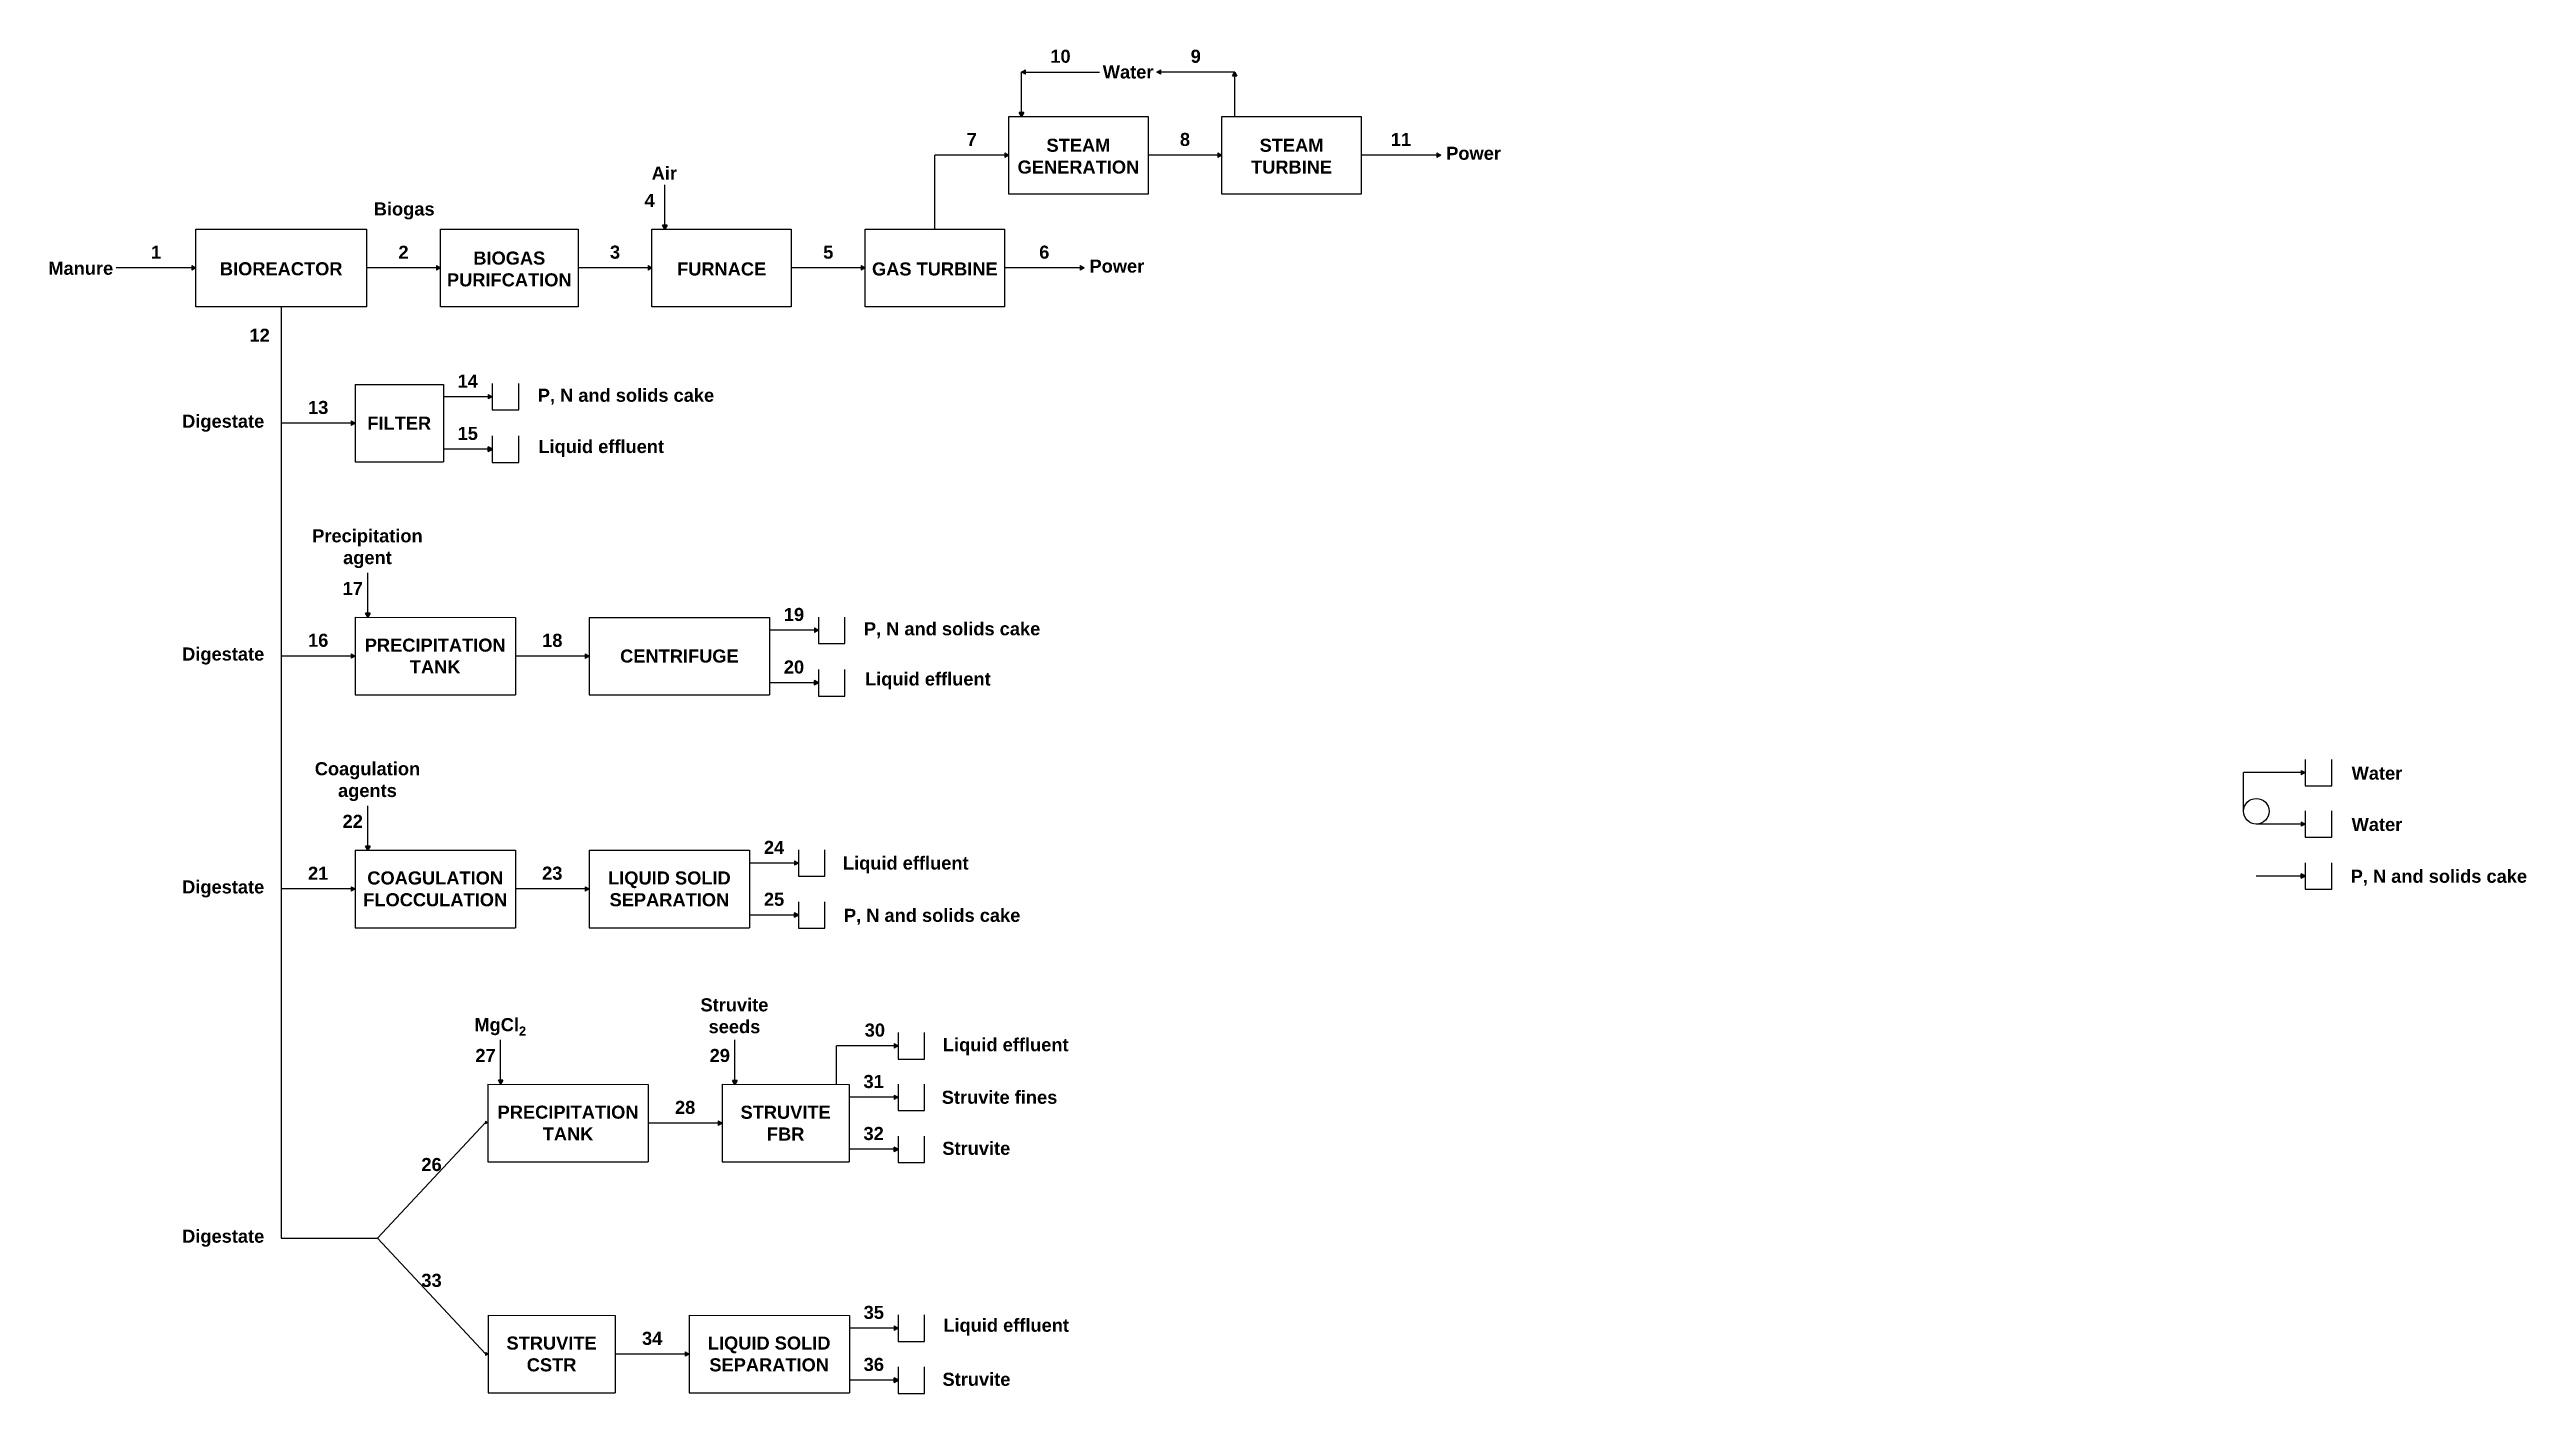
# Model space of a CAD drawing. Header units: millimetres. Extents: x -4463 to 23987, y -9864 to 5565.
import ezdxf

# ---------------------------------------------------------------- set-up
doc = ezdxf.new("R2010")
doc.units = ezdxf.units.MM
doc.layers.add('diagrama', color=7, linetype='Continuous')
doc.styles.get("Standard").update_dxf_attribs({"font": 'arial.ttf'})

# ---------------------------------------------------------------- blocks, each defined once
blk = doc.blocks.new('Flecha derecha')
h = blk.add_hatch(color=256)
h.dxf.hatch_style = 1
h.paths.add_polyline_path([(0, 0), (-4.4, -2.5), (-4.4, 2.5)])
for p, q in [((-4.4, 2.5), (-4.4, -2.5)), ((-4.4, 2.5), (0, 0)), ((0, 0), (-4.4, -2.5))]:
    blk.add_line(p, q)

msp = doc.modelspace()

# ---------------------------------------------------------------- linework, layer by layer
for p, q in [((-953, 1721), (61, 1721)), ((-953, 1721), (-953, 830)), ((61, 1721), (61, 830)), ((622, 1731), (622, 1427)), ((926, 1427), (926, 1731)), ((622, 1427), (926, 1427)), ((622, 1129), (622, 825)), ((926, 825), (926, 1129)), ((-953, 830), (61, 830)), ((622, 825), (926, 825)), ((-953, -953), (888, -954)), ((-953, -953), (-953, -1844)), ((888, -954), (888, -1844)), ((1737, -954), (3807, -955)), ((1737, -954), (1737, -1844)), ((3807, -955), (3807, -1845)), ((4369, -950), (4369, -1254)), ((4673, -1254), (4673, -950)), ((4369, -1254), (4673, -1254)), ((4369, -1552), (4369, -1857)), ((4673, -1857), (4673, -1552)), ((-953, -1844), (888, -1844)), ((1737, -1844), (3807, -1844)), ((4369, -1857), (4673, -1857)), ((21445, -2585), (21445, -2889)), ((21750, -2889), (21750, -2585)), ((21445, -2889), (21750, -2889)), ((21445, -3175), (21445, -3479)), ((21750, -3479), (21750, -3175)), ((-953, -3626), (888, -3627)), ((-953, -3626), (-953, -4517)), ((888, -3627), (888, -4517)), ((1737, -3627), (3578, -3628)), ((1737, -3627), (1737, -4518)), ((3578, -3628), (3578, -4518)), ((4139, -3623), (4139, -3927)), ((4443, -3927), (4443, -3623)), ((21445, -3479), (21750, -3479)), ((4139, -3927), (4443, -3927)), ((21445, -3772), (21445, -4076)), ((21750, -4076), (21750, -3772)), ((4139, -4220), (4139, -4524)), ((4443, -4524), (4443, -4220)), ((21445, -4076), (21750, -4076)), ((-953, -4517), (888, -4517)), ((1737, -4518), (3578, -4518)), ((4139, -4524), (4443, -4524)), ((5284, -5722), (5284, -6026)), ((5588, -6026), (5588, -5722)), ((5284, -6026), (5588, -6026)), ((572, -6314), (2413, -6316)), ((572, -6314), (572, -7205)), ((2413, -6316), (2413, -7205)), ((3262, -6315), (4722, -6317)), ((3262, -6315), (3262, -7206)), ((4722, -6317), (4722, -7207)), ((5284, -6312), (5284, -6616)), ((5588, -6616), (5588, -6312)), ((5284, -6616), (5588, -6616)), ((5284, -6909), (5284, -7213)), ((5588, -7213), (5588, -6909)), ((572, -7205), (2413, -7205)), ((3262, -7206), (4722, -7207)), ((5284, -7213), (5588, -7213)), ((574, -8966), (2034, -8968)), ((574, -8966), (574, -9857)), ((2034, -8968), (2034, -9857)), ((2883, -8967), (4724, -8968)), ((2883, -8967), (2883, -9858)), ((4724, -8968), (4724, -9858)), ((5285, -8963), (5285, -9267)), ((5589, -9267), (5589, -8963)), ((5285, -9267), (5589, -9267)), ((5285, -9560), (5285, -9864)), ((5589, -9864), (5589, -9560)), ((574, -9857), (2034, -9858)), ((2883, -9858), (4724, -9858)), ((5285, -9864), (5589, -9864))]:
    msp.add_line(p, q)
at = {"layer": 'diagrama'}
for p, q in [((6701, 4797), (6701, 5307)), ((6701, 5307), (7597, 5307)), ((9150, 5307), (8255, 5307)), ((9150, 4797), (9150, 5307)), ((6554, 4352), (5706, 4352)), ((5706, 3503), (5706, 4352)), ((9003, 4352), (8155, 4352)), ((11517, 4352), (10603, 4352)), ((2604, 3503), (2604, 4012)), ((-2782, 3058), (-3696, 3058)), ((27, 3058), (-821, 3058)), ((2457, 3058), (1609, 3058)), ((4906, 3058), (4057, 3058)), ((7420, 3058), (6506, 3058)), ((-1802, 2612), (-1802, -8082)), ((622, 1579), (61, 1579)), ((-953, 1275), (-1802, 1275)), ((622, 977), (61, 977)), ((-806, -953), (-806, -443)), ((4369, -1102), (3807, -1102)), ((-953, -1398), (-1802, -1398)), ((1737, -1399), (888, -1399)), ((4369, -1704), (3807, -1704)), ((21445, -2737), (20737, -2737)), ((20737, -3180), (20737, -2737)), ((-806, -3626), (-806, -3117)), ((21445, -3327), (20884, -3327)), ((4139, -3775), (3578, -3775)), ((21445, -3924), (20884, -3924)), ((-953, -4072), (-1802, -4072)), ((1737, -4072), (888, -4072)), ((4139, -4372), (3578, -4372)), ((719, -6314), (719, -5805)), ((3409, -6316), (3409, -5806)), ((5284, -5874), (4575, -5874)), ((4575, -6317), (4575, -5874)), ((5284, -6464), (4722, -6464)), ((-696, -8082), (546, -6752)), ((3262, -6761), (2413, -6761)), ((5284, -7061), (4722, -7061)), ((-1802, -8082), (-696, -8082)), ((-696, -8082), (546, -9411)), ((5285, -9115), (4724, -9115)), ((2883, -9412), (2034, -9412)), ((5285, -9712), (4724, -9712))]:
    msp.add_line(p, q, dxfattribs=at)
for points in [[(6554, 4797), (8155, 4797), (8155, 3906), (6554, 3906)], [(9003, 4797), (10603, 4797), (10603, 3906), (9003, 3906)], [(-2782, 3503), (-821, 3503), (-821, 2612), (-2782, 2612)], [(27, 3503), (1609, 3503), (1609, 2612), (27, 2612)], [(2457, 3503), (4057, 3503), (4057, 2612), (2457, 2612)], [(4906, 3503), (6506, 3503), (6506, 2612), (4906, 2612)]]:
    msp.add_lwpolyline(points, close=True, dxfattribs=at)
msp.add_circle((20884, -3180), 147, dxfattribs=at)

# ---------------------------------------------------------------- block references
at = {"yscale": 10.34525813271102, "zscale": 10.34525813271102}
for p, xscale, rotation in [((6701, 5307), 10.34525813271102, 180), ((8255, 5307), 10.34525813271102, 180), ((9150, 5307), 10.34525813271102, 89.99999999999999), ((6701, 4797), 10.34525813271102, 270), ((2604, 3503), 10.34525813271102, 270), ((622, 977), -10.34525813271102, 180), ((-806, -953), 10.34525813271102, 270), ((4369, -1704), -10.34525813271102, 180), ((-806, -3626), 10.34525813271102, 270), ((21445, -3924), -10.34525813271102, 180), ((4139, -4372), -10.34525813271102, 180), ((719, -6314), 10.34525813271102, 270), ((3409, -6316), 10.34525813271102, 270), ((5284, -7061), -10.34525813271102, 180), ((5285, -9712), -10.34525813271102, 180)]:
    msp.add_blockref('Flecha derecha', p, dxfattribs=dict(at, xscale=xscale, rotation=rotation))
for p, xscale, yscale, zscale in [((6554, 4352), 10.34525813271102, 10.34525813271102, 10.34525813271102), ((9003, 4352), 10.34525813271102, 10.34525813271102, 10.34525813271102), ((11517, 4352), 10.34525813271102, 10.34525813271102, 10.34525813271102), ((-2782, 3058), 10.34525813271102, 10.34525813271102, 10.34525813271102), ((27, 3058), 10.34525813271102, 10.34525813271102, 10.34525813271102), ((2457, 3058), 10.34525813271102, 10.34525813271102, 10.34525813271102), ((4906, 3058), 10.34525813271102, 10.34525813271102, 10.34525813271102), ((7420, 3058), 10.34525813271102, 10.34525813271102, 10.34525813271102), ((622, 1579), 10.34525813271102, 10.34525813271102, 10.34525813271102), ((-953, 1275), 10.34525813271102, 10.34525813271102, 10.34525813271102), ((4369, -1102), 10.34525813271102, 10.34525813271102, 10.34525813271102), ((-953, -1398), 10.34525813271102, 10.34525813271102, 10.34525813271102), ((1737, -1399), 10.34525813271102, 10.34525813271102, 10.34525813271102), ((21445, -2737), 10.34525813271102, 10.34525813271102, 10.34525813271102), ((21445, -3327), 10.34525813271102, 10.34525813271102, 10.34525813271102), ((4139, -3775), 10.34525813271102, 10.34525813271102, 10.34525813271102), ((-953, -4072), 10.34525813271102, 10.34525813271102, 10.34525813271102), ((1737, -4072), 10.34525813271102, 10.34525813271102, 10.34525813271102), ((5284, -5874), 10.34525813271102, 10.34525813271102, 10.34525813271102), ((5284, -6464), 10.34525813271102, 10.34525813271102, 10.34525813271102), ((572, -6752), 6.03335454299707, 6.03335454299707, 6.03335454299707), ((3262, -6761), 10.34525813271102, 10.34525813271102, 10.34525813271102), ((5285, -9115), 10.34525813271102, 10.34525813271102, 10.34525813271102), ((2883, -9412), 10.34525813271102, 10.34525813271102, 10.34525813271102), ((574, -9411), 6.517512623607944, 6.517512623607944, 6.517512623607944), ((574, -9411), 6.03335454299707, 6.03335454299707, 6.03335454299707)]:
    msp.add_blockref('Flecha derecha', p, dxfattribs=dict(xscale=xscale, yscale=yscale, zscale=zscale))

# ---------------------------------------------------------------- texts
at = {"attachment_point": 5}
for s, width, heights, insert, char_height in [('{\\fArial|b1|i0|c0|p34;10}', 1471.65, [250], (7149, 5487), 150), ('{\\fArial|b1|i0|c0|p34;9}', 1471.65, [250], (8703, 5487), 150), ('{\\fArial|b1|i0|c0|p34;Water}', 2625.74, [450], (7926, 5307), 150), ('{\\fArial|b1|i0|c0|p34;7}', 1471.65, [250], (6130, 4532), 150), ('{\\fArial|b1|i0|c0|p34;8}', 1471.65, [250], (8579, 4532), 150), ('{\\fArial|b1|i0|c0|p34;11}', 1471.65, [250], (11060, 4532), 150), ('{\\fArial|b1|i0|c0|p34;\\H3x;STEAM GENERATION}', 1600.02, [891], (7355, 4340), 50), ('{\\fArial|b1|i0|c0|p34;\\H3x;STEAM TURBINE}', 1600.02, [891], (9803, 4340), 50), ('{\\fArial|b1|i0|c0|p34;Power}', 1471.65, [250], (11894, 4373), 150), ('{\\fArial|b1|i0|c0|p34;Air}', 2625.74, [450], (2599, 4146), 150), ('{\\fArial|b1|i0|c0|p34;Biogas}', 1471.65, [250], (-389, 3712), 150), ('{\\fArial|b1|i0|c0|p34;4}', 1471.65, [250], (2430, 3833), 150), ('{\\fArial|b1|i0|c0|p34;1}', 1471.65, [250], (-3239, 3238), 150), ('{\\fArial|b1|i0|c0|p34;2}', 1471.65, [250], (-397, 3238), 150), ('{\\fArial|b1|i0|c0|p34;\\H3x;BIOGAS PURIFCATION}', 1581.46, [891], (818, 3045), 50), ('{\\fArial|b1|i0|c0|p34;3}', 1471.65, [250], (2033, 3238), 150), ('{\\fArial|b1|i0|c0|p34;5}', 1471.65, [250], (4482, 3238), 150), ('{\\fArial|b1|i0|c0|p34;6}', 1471.65, [250], (6963, 3238), 150), ('{\\fArial|b1|i0|c0|p34;Power}', 1471.65, [250], (7797, 3078), 150), ('{\\fArial|b1|i0|c0|p34;Manure}', 1471.65, [250], (-4104, 3053), 150), ('{\\fArial|b1|i0|c0|p34;\\H3x;BIOREACTOR}', 1960.5, [891], (-1802, 3047), 50), ('{\\fArial|b1|i0|c0|p34;\\H3x;FURNACE}', 1600.02, [891], (3257, 3045), 50), ('{\\fArial|b1|i0|c0|p34;\\H3x;GAS TURBINE}', 1600.02, [891], (5706, 3045), 50), ('{\\fArial|b1|i0|c0|p34;12}', 1471.65, [250], (-2049, 2285), 150), ('{\\fArial|b1|i0|c0|p34;14}', 1471.65, [250], (341, 1759), 150), ('{\\fArial|b1|i0|c0|p34;13}', 1471.65, [250], (-1377, 1455), 150), ('{\\fArial|b1|i0|c0|p34;P, N and solids cake}', 2625.74, [450], (2158, 1579), 150), ('{\\fArial|b1|i0|c0|p34;Digestate}', 850, [250], (-2468, 1275), 150), ('{\\fArial|b1|i0|c0|p34;FILTER}', 850, [891], (-446, 1275), 150), ('{\\fArial|b1|i0|c0|p34;15}', 1471.65, [250], (341, 1157), 150), ('{\\fArial|b1|i0|c0|p34;Liquid effluent}', 2191.66, [276], (1874, 985), 150), ('{\\fArial|b1|i0|c0|p34;Precipitation \\Pagent}', 2625.74, [450], (-811, -166), 150), ('{\\fArial|b1|i0|c0|p34;17}', 1471.65, [250], (-980, -623), 150), ('{\\fArial|b1|i0|c0|p34;19}', 1471.65, [250], (4088, -922), 150), ('{\\fArial|b1|i0|c0|p34;P, N and solids cake}', 2625.74, [450], (5904, -1102), 150), ('{\\fArial|b1|i0|c0|p34;Digestate}', 850, [250], (-2468, -1398), 150), ('{\\fArial|b1|i0|c0|p34;16}', 1471.65, [250], (-1377, -1218), 150), ('{\\fArial|b1|i0|c0|p34;\\H3x;PRECIPITATION TANK}', 1127.46, [547], (-33, -1398), 50), ('{\\fArial|b1|i0|c0|p34;18}', 1471.65, [250], (1312, -1219), 150), ('{\\fArial|b1|i0|c0|p34;\\H3x;CENTRIFUGE}', 850, [250], (2772, -1399), 50), ('{\\fArial|b1|i0|c0|p34;20}', 1471.65, [250], (4088, -1525), 150), ('{\\fArial|b1|i0|c0|p34;Liquid effluent}', 1607.61, [276], (5626, -1684), 150), ('{\\fArial|b1|i0|c0|p34;Coagulation \\Pagents}', 2625.74, [450], (-811, -2840), 150), ('{\\fArial|b1|i0|c0|p34;Water}', 608.58, [276], (22270, -2744), 150), ('{\\fArial|b1|i0|c0|p34;22}', 1471.65, [250], (-980, -3296), 150), ('{\\fArial|b1|i0|c0|p34;Water}', 608.58, [276], (22270, -3333), 150), ('{\\fArial|b1|i0|c0|p34;24}', 1471.65, [250], (3859, -3595), 150), ('{\\fArial|b1|i0|c0|p34;Liquid effluent}', 2004.71, [276], (5372, -3797), 150), ('{\\fArial|b1|i0|c0|p34;Digestate}', 850, [250], (-2468, -4072), 150), ('{\\fArial|b1|i0|c0|p34;21}', 1471.65, [250], (-1377, -3892), 150), ('{\\fArial|b1|i0|c0|p34;\\H3x;COAGULATION FLOCCULATION}', 1127.46, [547], (-33, -4072), 50), ('{\\fArial|b1|i0|c0|p34;23}', 1471.65, [250], (1312, -3892), 150), ('{\\fArial|b1|i0|c0|p34;\\H3x;LIQUID SOLID SEPARATION}', 1584.81, [504], (2657, -4072), 50), ('{\\fArial|b1|i0|c0|p34;P, N and solids cake}', 2625.74, [450], (22981, -3943), 150), ('{\\fArial|b1|i0|c0|p34;25}', 1471.65, [250], (3859, -4192), 150), ('{\\fArial|b1|i0|c0|p34;P, N and solids cake}', 2625.74, [450], (5675, -4392), 150), ('{\\fArial|b1|i0|c0|p34;Struvite\\Pseeds}', 2625.74, [450], (3404, -5529), 150), ('\\A1;{\\fArial|b1|i0|c0|p34;MgCl\\H0.7x;\\S^ 2;}', 2625.74, [450], (714, -5656), 150), ('{\\fArial|b1|i0|c0|p34;30}', 1471.65, [250], (5017, -5694), 150), ('{\\fArial|b1|i0|c0|p34;27}', 1471.65, [250], (545, -5984), 150), ('{\\fArial|b1|i0|c0|p34;29}', 1471.65, [250], (3236, -5985), 150), ('{\\fArial|b1|i0|c0|p34;Liquid effluent}', 1860.31, [234], (6520, -5883), 150), ('{\\fArial|b1|i0|c0|p34;31}', 1471.65, [250], (5003, -6284), 150), ('{\\fArial|b1|i0|c0|p34;28}', 1471.65, [250], (2838, -6581), 150), ('{\\fArial|b1|i0|c0|p34;Struvite fines}', 1482.39, [250], (6449, -6465), 150), ('{\\fArial|b1|i0|c0|p34;\\H3x;PRECIPITATION TANK}', 1127.46, [547], (1493, -6760), 50), ('{\\fArial|b1|i0|c0|p34;STRUVITE FBR}', 1223.71, [696], (3992, -6761), 150), ('{\\fArial|b1|i0|c0|p34;32}', 1471.65, [250], (5003, -6881), 150), ('{\\fArial|b1|i0|c0|p34;Struvite}', 850, [250], (6182, -7051), 150), ('{\\fArial|b1|i0|c0|p34;26}', 1471.65, [250], (-75, -7237), 150), ('{\\fArial|b1|i0|c0|p34;Digestate}', 850, [250], (-2468, -8082), 150), ('{\\fArial|b1|i0|c0|p34;33}', 1471.65, [250], (-75, -8567), 150), ('{\\fArial|b1|i0|c0|p34;35}', 1471.65, [250], (5005, -8935), 150), ('{\\fArial|b1|i0|c0|p34;Liquid effluent}', 2803.7, [250], (6525, -9104), 150), ('{\\fArial|b1|i0|c0|p34;STRUVITE CSTR}', 1395.34, [724], (1304, -9412), 150), ('{\\fArial|b1|i0|c0|p34;34}', 1471.65, [250], (2459, -9233), 150), ('{\\fArial|b1|i0|c0|p34;\\H3x;LIQUID SOLID SEPARATION}', 1584.81, [504], (3803, -9412), 50), ('{\\fArial|b1|i0|c0|p34;36}', 1471.65, [250], (5005, -9532), 150), ('{\\fArial|b1|i0|c0|p34;Struvite}', 850, [250], (6184, -9703), 150)]:
    msp.add_mtext_dynamic_manual_height_columns(s, width=width, gutter_width=12.5, heights=heights, dxfattribs=dict(at, insert=insert, char_height=char_height))

doc.saveas('drawing.dxf')
